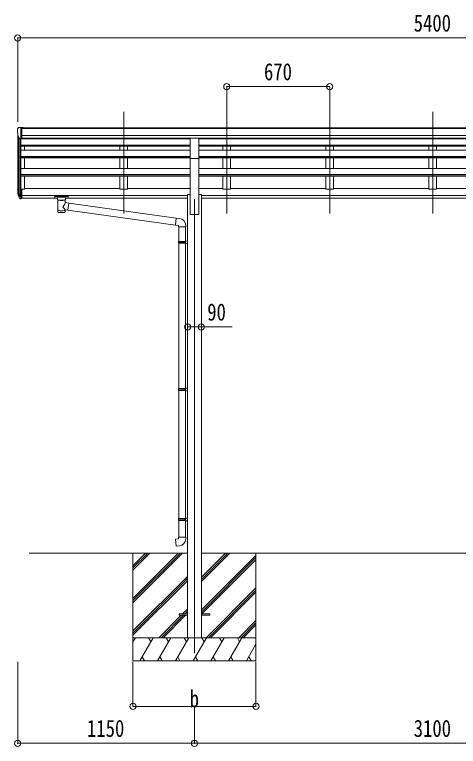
# Model space of a CAD drawing. Units: millimetres at full size, sheet at 1:40. Extents: x -11181 to 33757, y -10067 to 7716.
# Drawn here: x 21642 to 24529, y -4002 to 754 of the extents above; entities that cross this region are included whole.
import ezdxf
from ezdxf.enums import TextEntityAlignment as Align

# ---------------------------------------------------------------- set-up
doc = ezdxf.new("R2010")
doc.units = ezdxf.units.MM
doc.header["$LTSCALE"] = 40
doc.header["$PDMODE"] = 32
doc.header["$PDSIZE"] = 40
for name, color, linetype, lineweight in [('0-0_0', 7, 'Continuous', 9), ('0-1_本体', 4, 'Continuous', 9), ('0-2_部品', 7, 'Continuous', 9), ('0-8_PARTS2', 2, 'Continuous', 9), ('0-A_寸法', 6, 'Continuous', 9)]:
    doc.layers.add(name, color=color, linetype=linetype, lineweight=lineweight)
doc.styles.add('ＭＳ ゴシック', font='')
doc.styles.get('ＭＳ ゴシック').set_extended_font_data('MS Gothic')

msp = doc.modelspace()

# ---------------------------------------------------------------- linework, layer by layer
at = {"layer": '0-0_0'}
for p, q in [((21736.07, -2745.73), (22766.87, -2745.73)), ((22412.07, -2745.73), (22412.07, -3445.73)), ((22412.07, -3039.91), (22706.25, -2745.73)), ((22412.07, -3054.05), (22720.39, -2745.73)), ((22412.07, -3068.19), (22734.54, -2745.73)), ((22412.07, -2856.06), (22522.4, -2745.73)), ((22412.07, -2841.92), (22508.26, -2745.73)), ((22412.07, -2827.78), (22494.12, -2745.73)), ((22857.27, -2931.36), (23042.9, -2745.73)), ((22857.27, -2917.22), (23028.76, -2745.73)), ((22857.27, -2903.08), (23014.62, -2745.73)), ((22857.27, -2745.73), (25866.87, -2745.73)), ((23212.07, -2745.73), (23212.07, -3445.73)), ((22857.27, -3115.21), (23212.07, -2760.41)), ((22857.27, -3129.35), (23212.07, -2774.55)), ((22859.53, -3141.23), (23212.07, -2788.69)), ((22412.07, -3252.04), (22766.87, -2897.24)), ((22412.07, -3266.18), (22766.87, -2911.38)), ((22412.07, -3280.32), (22766.87, -2925.53)), ((22888.88, -3295.73), (23212.07, -2972.54)), ((22903.02, -3295.73), (23212.07, -2986.68)), ((22917.17, -3295.73), (23212.07, -3000.82)), ((22735.01, -3141.23), (22766.87, -3109.37)), ((22749.16, -3141.23), (22766.87, -3123.51)), ((22763.3, -3141.23), (22766.87, -3137.66)), ((22580.51, -3295.73), (22726.01, -3150.23)), ((22594.66, -3295.73), (22740.16, -3150.23)), ((22608.8, -3295.73), (22754.3, -3150.23)), ((23101.01, -3295.73), (23212.07, -3184.67)), ((23115.16, -3295.73), (23212.07, -3198.81)), ((23129.3, -3295.73), (23212.07, -3212.96)), ((23212.07, -3295.73), (22412.07, -3295.73)), ((22412.07, -3323.23), (22427.95, -3295.73)), ((22456.82, -3445.73), (22543.42, -3295.73)), ((22528.42, -3321.71), (22513.42, -3295.73)), ((22572.29, -3445.73), (22658.89, -3295.73)), ((22643.89, -3321.71), (22628.89, -3295.73)), ((22687.76, -3445.73), (22774.36, -3295.73)), ((22759.36, -3321.71), (22744.36, -3295.73)), ((22803.23, -3445.73), (22889.83, -3295.73)), ((22874.83, -3321.71), (22859.83, -3295.73)), ((22918.7, -3445.73), (23005.3, -3295.73)), ((22990.3, -3321.71), (22975.3, -3295.73)), ((23034.17, -3445.73), (23120.77, -3295.73)), ((23090.77, -3295.73), (23105.77, -3321.71)), ((23206.24, -3295.73), (23212.07, -3305.83)), ((23149.64, -3445.73), (23212.07, -3337.59)), ((22471.82, -3419.75), (22486.82, -3445.73)), ((22587.29, -3419.75), (22602.29, -3445.73)), ((22702.76, -3419.75), (22717.76, -3445.73)), ((22818.23, -3419.75), (22833.23, -3445.73)), ((22933.7, -3419.75), (22948.7, -3445.73)), ((23049.17, -3419.75), (23064.17, -3445.73)), ((23164.64, -3419.75), (23179.64, -3445.73)), ((22412.07, -3445.73), (23212.07, -3445.73))]:
    msp.add_line(p, q, dxfattribs=at)
at = {"layer": '0-1_本体'}
for p, q in [((21688.57, 18.39), (27035.57, 18.39)), ((21688.57, 13.04), (27035.57, 13.04)), ((21662.07, -382.6), (21662.07, -18.36)), ((21666.36, -37.16), (21666.36, -406.87)), ((21688.57, -30.49), (27035.57, -30.49)), ((21676.07, -52.51), (21676.07, -424.87)), ((21682.07, -52.99), (21682.07, -380.43)), ((21682.07, -53), (22784.57, -53)), ((21688.57, -48.16), (27035.57, -48.16)), ((22784.57, -50.53), (21688.57, -50.53)), ((22327.07, -50.53), (22327.07, -53)), ((22377.07, -50.53), (22377.07, -53)), ((25884.57, -53), (22839.57, -53)), ((22997.07, -50.53), (22997.07, -53)), ((23047.07, -50.53), (23047.07, -53)), ((23667.07, -50.53), (23667.07, -53)), ((23717.07, -50.53), (23717.07, -53)), ((24337.07, -50.53), (24337.07, -53)), ((24387.07, -50.53), (24387.07, -53)), ((21682.07, -95.19), (22784.57, -95.19)), ((21682.07, -96.59), (22784.57, -96.59)), ((21682.07, -100.28), (22784.57, -100.28)), ((21682.07, -127.52), (22784.57, -127.52)), ((21707.07, -127.52), (21707.07, -100.28)), ((22327.07, -100.28), (22327.07, -127.52)), ((22377.07, -100.28), (22377.07, -127.52)), ((25884.57, -95.19), (22839.57, -95.19)), ((25884.57, -96.59), (22839.57, -96.59)), ((25884.57, -100.28), (22839.57, -100.28)), ((25884.57, -127.52), (22839.57, -127.52)), ((22997.07, -100.28), (22997.07, -127.52)), ((23047.07, -100.28), (23047.07, -127.52)), ((23667.07, -100.28), (23667.07, -127.52)), ((23717.07, -100.28), (23717.07, -127.52)), ((24337.07, -100.28), (24337.07, -127.52)), ((24387.07, -100.28), (24387.07, -127.52)), ((21682.07, -168.25), (22784.57, -168.25)), ((21682.07, -169.73), (22784.57, -169.73)), ((21682.07, -176.55), (22784.57, -176.55)), ((21707.07, -246.03), (21707.07, -176.55)), ((22327.07, -176.55), (22327.07, -246.03)), ((22377.07, -176.55), (22377.07, -246.03)), ((22784.57, -545.73), (22784.57, -181.79)), ((25884.57, -168.25), (22839.57, -168.25)), ((25884.57, -169.73), (22839.57, -169.73)), ((25884.57, -176.55), (22839.57, -176.55)), ((22839.57, -545.73), (22839.57, -181.79)), ((22997.07, -176.55), (22997.07, -246.03)), ((23047.07, -176.55), (23047.07, -246.03)), ((23667.07, -176.55), (23667.07, -246.03)), ((23717.07, -176.55), (23717.07, -246.03)), ((24337.07, -176.55), (24337.07, -246.03)), ((24387.07, -176.55), (24387.07, -246.03)), ((21682.07, -246.03), (22784.57, -246.03)), ((21682.07, -285.35), (22784.57, -285.35)), ((25884.57, -246.03), (22839.57, -246.03)), ((25884.57, -285.35), (22839.57, -285.35)), ((21682.07, -286.83), (22784.57, -286.83)), ((21682.07, -296.31), (22784.57, -296.31)), ((21707.07, -381.26), (21707.07, -296.31)), ((22327.07, -296.31), (22327.07, -381.26)), ((25884.57, -286.83), (22839.57, -286.83)), ((25884.57, -296.31), (22839.57, -296.31)), ((22997.07, -296.31), (22997.07, -381.26)), ((23667.07, -296.31), (23667.07, -381.26)), ((24337.07, -296.31), (24337.07, -381.26)), ((21707.07, -376.46), (22327.07, -376.46)), ((22377.07, -376.46), (22784.57, -376.46)), ((22839.57, -376.46), (22997.07, -376.46)), ((23047.07, -376.46), (23667.07, -376.46)), ((23717.07, -376.46), (24337.07, -376.46)), ((24387.07, -376.46), (25007.07, -376.46)), ((21688.57, -381.26), (21707.07, -381.26)), ((21688.57, -420.77), (22766.87, -420.77)), ((21688.57, -422.15), (22766.87, -422.15)), ((22766.87, -415.73), (22766.87, -3295.73)), ((22766.87, -415.73), (22784.57, -415.73)), ((22839.57, -415.73), (22857.27, -415.73)), ((22857.27, -415.73), (22857.27, -3295.73)), ((22857.27, -420.77), (25866.87, -420.77)), ((22857.27, -422.15), (25866.87, -422.15)), ((21688.57, -439.32), (21920.07, -439.32)), ((21974.07, -439.32), (22766.87, -439.32)), ((22857.27, -439.32), (25866.87, -439.32)), ((22784.57, -545.73), (22839.57, -545.73))]:
    msp.add_line(p, q, dxfattribs=at)
for points in [[(22839.57, -50.53), (25702.07, -50.65), (25884.57, -50.65)], [(22377.07, -296.31), (22377.07, -381.26), (22327.07, -381.26)], [(23047.07, -296.31), (23047.07, -381.26), (22997.07, -381.26)], [(23717.07, -296.31), (23717.07, -381.26), (23667.07, -381.26)], [(24387.07, -296.31), (24387.07, -381.26), (24337.07, -381.26)]]:
    msp.add_lwpolyline(points, dxfattribs=at)
at = {"layer": '0-2_部品'}
for p, q in [((21660.07, 10.62), (21660.07, 9.99)), ((21666.98, 19.43), (21662.91, 13.62)), ((21670.07, 19.99), (21667.74, 19.85)), ((21670.07, 19.99), (21688.57, 19.99)), ((21682.07, -52.99), (21682.07, 19.99)), ((21688.57, 19.99), (21698.57, 19.91)), ((21688.57, -51.99), (21688.57, 19.99)), ((21698.57, 18.39), (21698.57, 19.91)), ((21674.45, -51.18), (21665.17, -35.11)), ((21682.07, -52.99), (21676.86, -52.67)), ((21688.57, -51.99), (21682.07, -51.99)), ((22784.57, -49.87), (22839.57, -49.87)), ((22784.57, -181.95), (22784.57, -49.87)), ((22839.57, -181.95), (22839.57, -49.87)), ((22784.57, -181.95), (22839.57, -181.95)), ((21682.07, -380.43), (21682.07, -442.32)), ((21688.57, -380.43), (21682.07, -380.43)), ((21688.57, -380.43), (21688.57, -441.5)), ((21664.46, -406.47), (21674.63, -425.65)), ((21675.64, -424.4), (21665.88, -405.98)), ((21667.05, -423.33), (21674.63, -440.82)), ((21682.07, -425.15), (21676.94, -425.15)), ((21682.07, -427.15), (21677.23, -427.15)), ((21688.57, -418.75), (21682.07, -418.75)), ((21688.57, -424.15), (21682.07, -424.15)), ((21903.57, -427.21), (21903.57, -437.97)), ((21903.57, -427.4), (21903.57, -428.94)), ((21905.57, -426.55), (21988.57, -426.55)), ((21990.57, -427.21), (21990.57, -437.97)), ((21682.07, -442.32), (21677.23, -442.32)), ((21688.57, -441.5), (21682.07, -441.5)), ((21905.57, -428.72), (21988.57, -428.72)), ((21905.57, -438.63), (21920.07, -438.63)), ((21920.07, -445.44), (21920.07, -435.17)), ((21924.17, -449.94), (21924.15, -530.23)), ((21969.97, -467.51), (21969.97, -449.93)), ((21995.19, -471.42), (21969.97, -467.51)), ((21974.07, -445.44), (21974.07, -435.17)), ((21974.07, -438.63), (21988.57, -438.63)), ((21995.19, -471.42), (21988.17, -516.68)), ((21995.19, -471.42), (22693.16, -568.22)), ((21969.99, -530.23), (21969.97, -513.61)), ((21969.97, -513.86), (21988.17, -516.68)), ((22689.15, -614.04), (21988.17, -516.68)), ((22713.99, -570.04), (22693.16, -568.22)), ((22755.07, -625.79), (22755.07, -614.87)), ((22709.07, -625.79), (22755.07, -625.79)), ((22711.07, -625.79), (22711.07, -719.79)), ((22753.07, -625.79), (22753.07, -717.23)), ((22709.07, -721.79), (22710.07, -719.79)), ((22709.07, -721.79), (22753.07, -721.79)), ((22709.07, -721.79), (22709.07, -729.79)), ((22709.07, -729.79), (22753.07, -729.79)), ((22709.07, -729.79), (22710.07, -731.79)), ((22710.07, -719.79), (22753.07, -719.79)), ((22710.07, -731.79), (22753.07, -731.79)), ((22711.07, -731.79), (22711.07, -1675.97)), ((22748.59, -721.79), (22748.17, -719.79)), ((22751.07, -717.29), (22767.07, -716.82)), ((22751.07, -719.29), (22751.07, -717.29)), ((22751.07, -719.29), (22753.07, -719.29)), ((22751.07, -734.29), (22751.07, -732.29)), ((22751.07, -734.29), (22767.07, -734.76)), ((22753.07, -734.35), (22753.07, -1673.42)), ((22767.07, -716.82), (22767.07, -734.76)), ((22709.07, -1677.97), (22710.07, -1675.97)), ((22709.07, -1677.97), (22753.07, -1677.97)), ((22709.07, -1677.97), (22709.07, -1685.97)), ((22709.07, -1685.97), (22753.07, -1685.97)), ((22709.07, -1685.97), (22710.07, -1687.97)), ((22710.07, -1675.97), (22753.07, -1675.97)), ((22710.07, -1687.97), (22753.07, -1687.97)), ((22711.07, -1687.97), (22711.07, -2521.13)), ((22748.59, -1677.97), (22748.17, -1675.97)), ((22751.07, -1673.47), (22767.07, -1673)), ((22751.07, -1675.47), (22751.07, -1673.47)), ((22751.07, -1675.47), (22753.07, -1675.47)), ((22751.07, -1690.47), (22751.07, -1688.47)), ((22751.07, -1690.47), (22767.07, -1690.95)), ((22753.07, -1690.53), (22753.07, -2518.58)), ((22767.07, -1673), (22767.07, -1690.95)), ((22751.07, -2518.63), (22767.07, -2518.16)), ((22751.07, -2520.63), (22751.07, -2518.63)), ((22751.07, -2520.63), (22753.07, -2520.63)), ((22767.07, -2518.16), (22767.07, -2536.11)), ((22709.07, -2523.13), (22710.07, -2521.13)), ((22709.07, -2523.13), (22753.07, -2523.13)), ((22709.07, -2523.13), (22709.07, -2531.13)), ((22709.07, -2531.13), (22753.07, -2531.13)), ((22709.07, -2531.13), (22710.07, -2533.13)), ((22710.07, -2521.13), (22753.07, -2521.13)), ((22710.07, -2533.13), (22753.07, -2533.13)), ((22711.07, -2533.13), (22711.07, -2643.14)), ((22748.59, -2523.13), (22748.17, -2521.13)), ((22751.07, -2535.63), (22751.07, -2533.63)), ((22751.07, -2535.63), (22767.07, -2536.11)), ((22753.07, -2535.69), (22753.07, -2643.14)), ((22709.07, -2643.14), (22755.07, -2643.14)), ((22709.07, -2653.14), (22709.07, -2643.14)), ((22755.07, -2643.14), (22755.07, -2654.05))]:
    msp.add_line(p, q, dxfattribs=at)
at = {"layer": '0-2_部品', "color": 4}
for p, q in [((22712.27, -3141.23), (22712.27, -3150.23)), ((22767.07, -3141.23), (22712.27, -3141.23)), ((22767.07, -3150.23), (22712.27, -3150.23)), ((22911.87, -3141.23), (22857.07, -3141.23))]:
    msp.add_line(p, q, dxfattribs=at)
at = {"layer": '0-2_部品'}
for points in [[(21903.57, -427.21), (21903.61, -427.01), (21903.69, -426.88), (21903.79, -426.78), (21903.89, -426.72), (21904.01, -426.68), (21904.31, -426.62), (21904.8, -426.57), (21905.34, -426.55), (21905.57, -426.55)], [(21988.57, -426.55), (21988.92, -426.55), (21989.45, -426.58), (21989.9, -426.63), (21990.21, -426.7), (21990.38, -426.8), (21990.5, -426.94), (21990.56, -427.12), (21990.57, -427.21)], [(21903.57, -437.97), (21903.61, -438.16), (21903.69, -438.3), (21903.79, -438.39), (21903.89, -438.46), (21904.01, -438.5), (21904.31, -438.56), (21904.8, -438.61), (21905.34, -438.63), (21905.57, -438.63)], [(21920.11, -445.38), (21920.09, -445.74), (21920.33, -446.7), (21920.85, -447.58), (21921.66, -448.42), (21922.77, -449.22), (21924.17, -449.94)], [(21969.97, -449.93), (21970.2, -449.84), (21971.56, -449.1), (21972.67, -448.25), (21973.43, -447.39), (21973.89, -446.49), (21974.06, -445.6)], [(21988.57, -438.63), (21988.92, -438.63), (21989.45, -438.6), (21989.9, -438.55), (21990.21, -438.48), (21990.38, -438.38), (21990.5, -438.24), (21990.56, -438.06), (21990.57, -437.97)], [(22693.16, -568.22), (22689.15, -614.04), (22709.07, -615.79), (22709.07, -625.79)], [(22748.59, -721.79), (22748.59, -729.79), (22748.17, -731.79)], [(22751.07, -732.29), (22753.07, -732.29), (22753.07, -719.29)], [(22748.59, -1677.97), (22748.59, -1685.97), (22748.17, -1687.97)], [(22751.07, -1688.47), (22753.07, -1688.47), (22753.07, -1675.47)], [(22751.07, -2533.63), (22753.07, -2533.63), (22753.07, -2520.63)], [(22748.59, -2523.13), (22748.59, -2531.13), (22748.17, -2533.13)], [(22713.99, -2698.88), (22693.16, -2700.7), (22689.15, -2654.88), (22709.07, -2653.14)]]:
    msp.add_lwpolyline(points, dxfattribs=at)
at = {"layer": '0-2_部品', "color": 4}
msp.add_lwpolyline([(22911.87, -3141.23), (22911.87, -3150.23), (22857.07, -3150.23)], dxfattribs=at)
at = {"layer": '0-2_部品'}
for centre, radius, start, end in [((21663.07, 10.62), 3, 93, 180), ((21862.07, 9.99), 202, 180, 192.90261), ((21667.8, 18.85), 1, 93.5, 145), ((21677.05, -49.68), 3, 210, 266.5), ((21750.73, -384.31), 89.07, 174.49576, 194.41188), ((21750.02, -380.03), 88.05, 177.22392, 197.21071), ((21795.29, -387.25), 133.22, 183.27987, 195.71302), ((21677.23, -424.15), 3, 210, 270), ((21676.94, -423.65), 1.5, 210, 270), ((21677.23, -439.32), 3, 210, 270), ((22710.07, -614.87), 45, 0, 85), ((22710.07, -2654.05), 45, 275, 0)]:
    msp.add_arc(centre, radius, start, end, dxfattribs=at)
for centre, major_axis, ratio, start_param, end_param in [((21905.57, -428.94), (2, 0), 0.109601, 1.5707963, 3.1415927), ((21947.07, -435.17), (27, 0), 0.122176, 6.2831853, 9.424778), ((21947.08, -450.39), (-22.91, 0.42), 0.072511, 0.0008029, 1.5715993), ((21947.08, -452.02), (-22.91, 0.42), 0.072511, 0.0008029, 1.5715993), ((21947.06, -450.39), (22.92, 0.42), 0.07247, 4.71158, 6.2823764), ((21947.06, -452.02), (22.92, 0.42), 0.07247, 4.71158, 6.2823764), ((21947.07, -494.05), (-22.81, -26.62), 0.234429, 1.6855472, 3.1268519), ((21958.07, -445.44), (16, 0), 0.361356, 6.2636979, 6.2831853), ((21988.57, -428.94), (2, 0), 0.109601, 0, 1.5707963), ((21947.07, -517.79), (22.91, 0), 0.122865, 3.1415927, 6.2831853), ((21949.63, -491.41), (20.32, -22.25), 0.045535, 0.0389954, 1.3075346), ((21947.07, -530.23), (22.92, 0), 0.101955, 3.1415499, 6.2833984)]:
    msp.add_ellipse(centre, major_axis=major_axis, ratio=ratio, start_param=start_param, end_param=end_param, dxfattribs=at)
at = {"layer": '0-8_PARTS2'}
for p, q in [((22352.07, -539.53), (22352.07, 123)), ((23022.07, -539.53), (23022.07, 123)), ((23692.07, -539.53), (23692.07, 123)), ((24362.07, -539.53), (24362.07, 123)), ((22812.07, -445.73), (22812.07, -3395.73))]:
    msp.add_line(p, q, dxfattribs=at)
at = {"layer": '0-A_寸法'}
for p, q in [((21662.07, 602.63), (21662.07, 57.01)), ((21662.07, 602.63), (27062.07, 602.63)), ((23022.07, 286.01), (23022.07, 57.01)), ((23022.07, 286.01), (23692.07, 286.01)), ((23692.07, 286.01), (23692.07, 57.01)), ((22767.07, -1275.91), (22857.07, -1275.91)), ((22857.07, -1275.91), (23057.07, -1275.91)), ((21662.07, -3982.09), (21662.07, -3453.15)), ((22412.07, -3742.12), (22412.07, -3453.15)), ((23212.07, -3742.12), (23212.07, -3453.15)), ((22412.07, -3742.12), (23212.07, -3742.12)), ((22812.07, -3982.09), (22812.07, -3742.12)), ((21662.07, -3982.09), (22812.07, -3982.09)), ((22812.07, -3982.09), (25912.07, -3982.09))]:
    msp.add_line(p, q, dxfattribs=at)
for p in [(21662.07, 602.63), (23022.07, 286.01), (23692.07, 286.01), (22767.07, -1275.91), (22857.07, -1275.91), (22412.07, -3742.12), (23212.07, -3742.12), (21662.07, -3982.09), (22812.07, -3982.09)]:
    msp.add_point(p, dxfattribs=at)

# ---------------------------------------------------------------- texts
at = {"layer": '0-A_寸法', "color": 7, "style": 'ＭＳ ゴシック', "width": 0.8}
for s, p in [('5400', (24238.07, 610.63)), ('670', (23264.07, 294.01)), ('90', (22895.07, -1267.91)), ('b', (22781.07, -3782.12)), ('1150', (22113.07, -3974.09)), ('3100', (24238.07, -3974.09))]:
    msp.add_text(s, height=111.4, dxfattribs=at).set_placement(p, align=Align.BOTTOM_LEFT)

doc.saveas('drawing.dxf')
